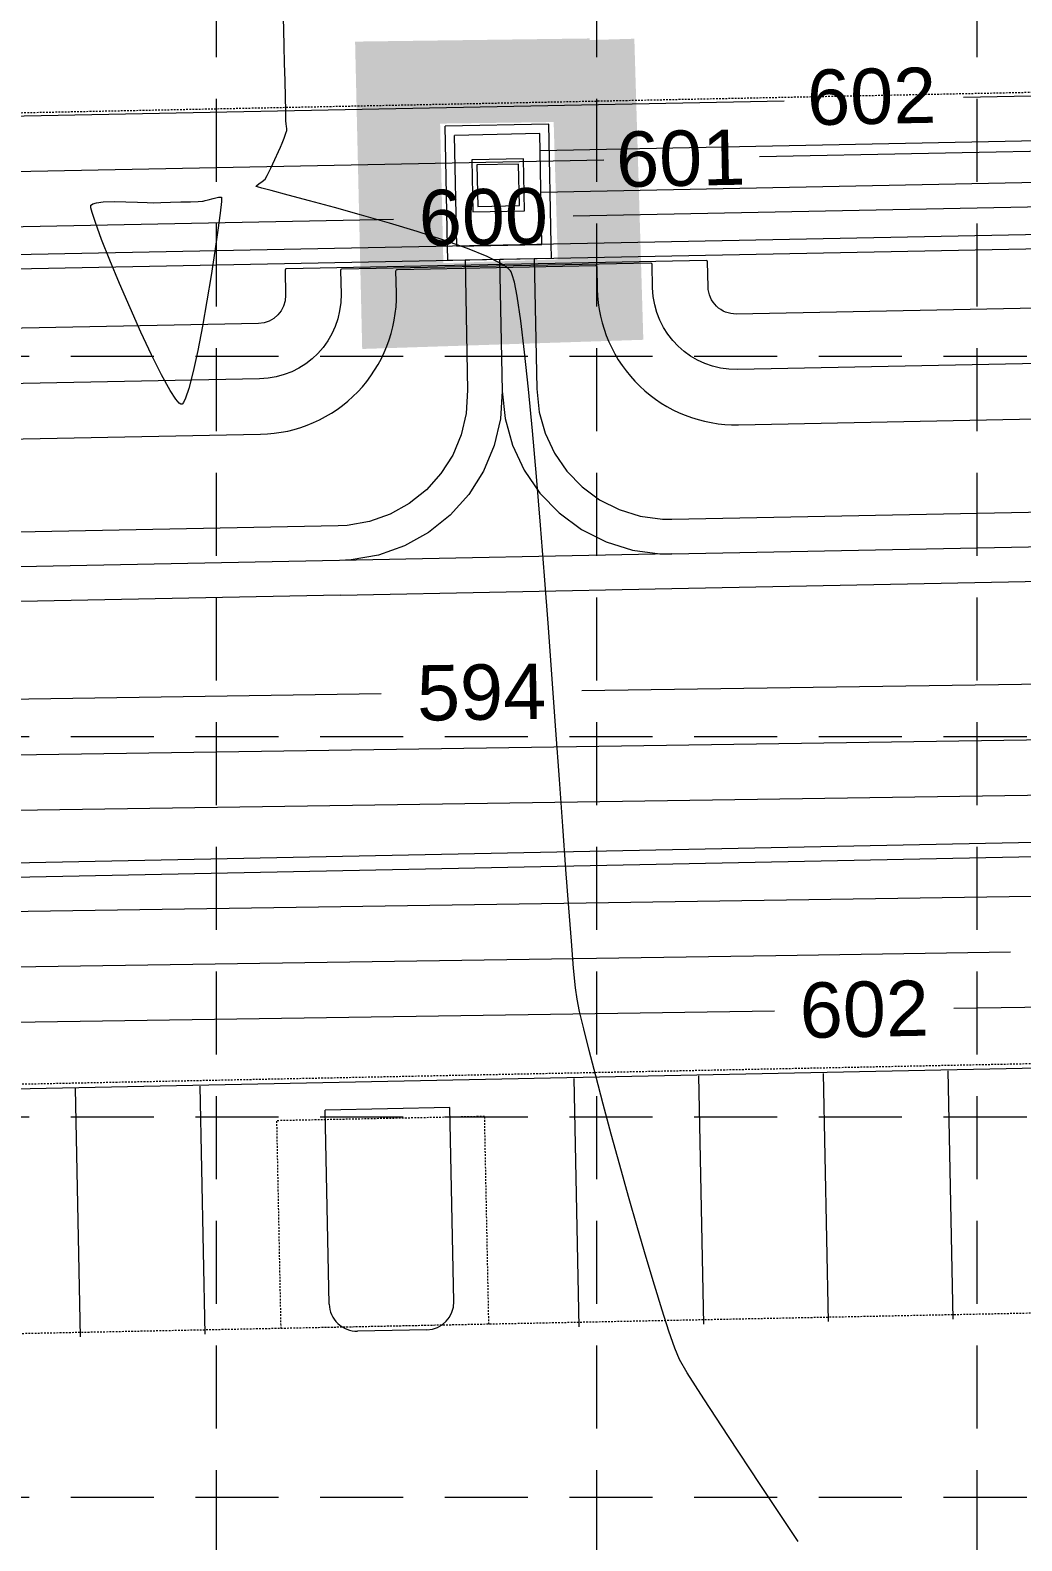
# Model space of a CAD drawing. Extents: x 2140663 to 2528301, y 336313 to 7007653.
# Drawn here: x 2527847 to 2527918.6, y 7007346.8 to 7007455.9 of the extents above; entities that cross this region are included whole.
import ezdxf

# ---------------------------------------------------------------- set-up
doc = ezdxf.new("R2010")
doc.units = 0
doc.header["$MEASUREMENT"] = 0
doc.linetypes.add('HIDDEN', pattern=[0.375, 0.25, -0.125])
doc.linetypes.add('xdrc002pt$0$HIDDEN2', pattern=[0.1875, 0.125, -0.0625])
for name, color, linetype in [('1 EXISTING CONTOURS', 43, 'Continuous'), ('1 SILT FENCE', 200, 'Continuous'), ('GRID', 254, 'HIDDEN'), ('xdrc002ar$0$xdrc002ar$0$C-PKNG-FACE-N', 1, 'Continuous'), ('xdrc002ar$0$xdrc002ar$0$C-PKNG-STRP-N', 6, 'Continuous'), ('xdrc002GR$0$C-DETN-PONDSRF-FLT', 7, 'Continuous'), ('xdrc002GR$0$c-pond-cont-n', 5, 'Continuous'), ('xdrc002pt$0$V-ESMT-ACCS-N', 2, 'xdrc002pt$0$HIDDEN2'), ('xdrc002pt$0$V-ESMT-STRM-N', 2, 'xdrc002pt$0$HIDDEN2'), ('xdrc002pt$0$V-ESMT-WATR-N', 2, 'xdrc002pt$0$HIDDEN2'), ('xdrc002STM$0$C-STRM-HDWL-N', 4, 'Continuous'), ('xdrc002STM$0$C-STRM-PIPE-N', 5, 'Continuous')]:
    doc.layers.add(name, color=color, linetype=linetype)
doc.styles.get("Standard").update_dxf_attribs({"font": 'ARIAL.TTF'})

msp = doc.modelspace()

# ---------------------------------------------------------------- linework, layer by layer
at = {"layer": '1 EXISTING CONTOURS', "color": 43, "lineweight": 0, "elevation": 602}
for points in [[(2527865.32315276, 7007455.885696929), (2527865.3023811, 7007456.781240658)], [(2527865.379689791, 7007453.501707495), (2527865.349778771, 7007454.756732554)], [(2527865.410316478, 7007452.227981712), (2527865.379689791, 7007453.501707495)], [(2527865.439089488, 7007451.042915163), (2527865.410316478, 7007452.227981712)], [(2527865.463439478, 7007450.053867812), (2527865.439089488, 7007451.042915163)], [(2527865.480797105, 7007449.368199619), (2527865.463439478, 7007450.053867812)], [(2527865.488593025, 7007449.093270543), (2527865.480797105, 7007449.368199619)], [(2527865.506602325, 7007448.951992004), (2527865.488593025, 7007449.093270543)], [(2527865.197002807, 7007447.728641859), (2527865.345279179, 7007448.103052487)], [(2527860.219096749, 7007443.747308452), (2527860.613543808, 7007443.84216602)], [(2527860.613543808, 7007443.84216602), (2527860.836788, 7007443.830244738)], [(2527860.836788, 7007443.830244738), (2527860.822519212, 7007443.512571016)], [(2527863.327193907, 7007444.609307216), (2527863.331190147, 7007444.629836163)], [(2527863.339759226, 7007444.602371072), (2527863.327193907, 7007444.609307216)], [(2527863.331190147, 7007444.629836163), (2527863.377484053, 7007444.684841014)], [(2527863.377484053, 7007444.684841014), (2527863.515784719, 7007444.792616867)], [(2527867.177614728, 7007443.573191416), (2527865.627306832, 7007443.985849305)], [(2527851.388784823, 7007443.208491749), (2527851.398416513, 7007443.243677701)], [(2527851.398416513, 7007443.243677701), (2527851.431391448, 7007443.282986978)], [(2527851.800899924, 7007443.426404147), (2527852.292795213, 7007443.487011821)], [(2527854.755184182, 7007443.46874356), (2527855.464265618, 7007443.440690603)], [(2527855.464265618, 7007443.440690603), (2527855.946406085, 7007443.435089898)], [(2527855.946406085, 7007443.435089898), (2527856.456408469, 7007443.450747384)], [(2527856.456408469, 7007443.450747384), (2527857.136285419, 7007443.468505858)], [(2527857.881428104, 7007443.487637143), (2527858.58722769, 7007443.507413049)], [(2527859.462362231, 7007443.545986007), (2527859.513183842, 7007443.553848062)], [(2527859.513183842, 7007443.553848062), (2527859.639035713, 7007443.582074507)], [(2527859.639035713, 7007443.582074507), (2527859.871962095, 7007443.646408137)], [(2527860.822519212, 7007443.512571016), (2527860.726373447, 7007442.687887911)], [(2527852.16989983, 7007440.781363147), (2527851.718172046, 7007442.00523096)], [(2527860.726373447, 7007442.687887911), (2527860.560503677, 7007441.45766436)], [(2527874.960695818, 7007441.345759067), (2527872.952860751, 7007441.955582864)], [(2527852.763930481, 7007439.282187841), (2527852.16989983, 7007440.781363147)], [(2527860.560503677, 7007441.45766436), (2527860.337062874, 7007439.923369308)], [(2527878.574857639, 7007440.120843281), (2527876.863896885, 7007440.728586803)], [(2527880.005971762, 7007439.539305706), (2527878.574857639, 7007440.120843281)], [(2527853.46106614, 7007437.603546641), (2527852.763930481, 7007439.282187841)], [(2527881.678234853, 7007438.521957207), (2527881.597124314, 7007438.612129886)], [(2527859.442843984, 7007434.510744539), (2527859.110648765, 7007432.77485288)], [(2527857.121394511, 7007429.872808258), (2527856.496701688, 7007431.011154916)], [(2527858.781647373, 7007431.242234424), (2527858.467992778, 7007430.01435811)], [(2527858.467992778, 7007430.01435811), (2527858.236285593, 7007429.319658528)], [(2527857.935335867, 7007428.87870767), (2527857.88665363, 7007428.885060775)], [(2527857.980880722, 7007428.896019801), (2527857.935335867, 7007428.87870767)], [(2527858.077798223, 7007429.000494931), (2527857.980880722, 7007428.896019801)], [(2527884.696811023, 7007409.037824173), (2527884.420334709, 7007412.777405086)], [(2527885.220201122, 7007401.793258351), (2527884.964222871, 7007405.354131182)], [(2527885.462376646, 7007398.422137923), (2527885.220201122, 7007401.793258351)], [(2527885.688380309, 7007395.307702135), (2527885.462376646, 7007398.422137923)], [(2527887.836558151, 7007380.391388166), (2527887.366372605, 7007382.218053724)], [(2527888.370862944, 7007378.366163366), (2527887.836558151, 7007380.391388166)], [(2527890.84453515, 7007369.43621923), (2527890.206123085, 7007371.677407254)], [(2527893.125157597, 7007361.9555172), (2527892.626429799, 7007363.487430449)], [(2527894.441520827, 7007358.96774343), (2527893.888335737, 7007359.915179473)], [(2527897.424284814, 7007354.353195968), (2527895.643205897, 7007357.08011037)], [(2527899.715651448, 7007350.8879159), (2527897.424284814, 7007354.353195968)]]:
    msp.add_lwpolyline(points, dxfattribs=at)
at = {"layer": '1 EXISTING CONTOURS', "color": 43, "lineweight": 0, "extrusion": (0.9997220026690098, 0.02357790023442207, 0), "elevation": 2692383.679109897}
msp.add_lwpolyline([(6945904.945990012, 602), (6945906.075268322, 602)], dxfattribs=at)
at = {"layer": '1 EXISTING CONTOURS', "color": 43, "lineweight": 0, "extrusion": (0.9356692544423064, -0.3528782315351551, 0), "elevation": -107530.0112316264}
msp.add_lwpolyline([(7448682.394727398, 602), (7448682.762423462, 602)], dxfattribs=at)
at = {"layer": '1 EXISTING CONTOURS', "color": 43, "lineweight": 0, "extrusion": (0.9527447683077991, -0.3037719645755981, 0), "elevation": 279744.224885718}
msp.add_lwpolyline([(7444204.508688821, 602.0000000000007), (7444204.709105643, 602.0000000000007)], dxfattribs=at)
at = {"layer": '1 EXISTING CONTOURS', "color": 43, "lineweight": 0, "extrusion": (0.9905566515726609, 0.1371040481720285, 0), "elevation": 3464743.61052297}
msp.add_lwpolyline([(6594694.399199548, 602.0000000000003), (6594694.575761939, 602.0000000000003)], dxfattribs=at)
at = {"layer": '1 EXISTING CONTOURS', "color": 43, "lineweight": 0, "extrusion": (0.9993274950318988, 0.03666821066360518, 0), "elevation": 2783116.136654597}
msp.add_lwpolyline([(6910043.788017579, 602.0000000000007), (6910043.927167646, 602.0000000000007)], dxfattribs=at)
at = {"layer": '1 EXISTING CONTOURS', "color": 43, "lineweight": 0, "extrusion": (0.9076060923209732, -0.4198227973584249, 0), "elevation": -647580.4382219925}
msp.add_lwpolyline([(7421256.410698093, 602), (7421257.025569597, 602)], dxfattribs=at)
at = {"layer": '1 EXISTING CONTOURS', "color": 43, "lineweight": 0, "extrusion": (0.9116391811131748, -0.410991488305172, 0), "elevation": -575500.40329833}
msp.add_lwpolyline([(7427194.325540256, 602.0000000000007), (7427194.683591853, 602.0000000000007)], dxfattribs=at)
at = {"layer": '1 EXISTING CONTOURS', "color": 43, "lineweight": 0, "extrusion": (0.9243140542788111, -0.3816327148747435, 0), "elevation": -337729.9721124773}
msp.add_lwpolyline([(7441798.173029724, 602.0000000000007), (7441798.478177364, 602.0000000000007)], dxfattribs=at)
at = {"layer": '1 EXISTING CONTOURS', "color": 43, "lineweight": 0, "extrusion": (0.9044679957741301, -0.4265414922611029, 0), "elevation": -702594.017127966}
msp.add_lwpolyline([(7416249.626392419, 602.0000000000007), (7416250.318347631, 602.0000000000007)], dxfattribs=at)
at = {"layer": '1 EXISTING CONTOURS', "color": 43, "lineweight": 0, "extrusion": (-0.5679795741422344, 0.8230426497801958, 0), "elevation": 4331651.087118724}
msp.add_lwpolyline([(-6060624.995449884, 602), (-6060625.284179389, 602)], dxfattribs=at)
at = {"layer": '1 EXISTING CONTOURS', "color": 43, "lineweight": 0, "extrusion": (0.6311214657506092, -0.7756840177990023, 0), "elevation": -3840173.981170921}
msp.add_lwpolyline([(6383372.444884388, 602.0000000000003), (6383372.730104821, 602.0000000000003)], dxfattribs=at)
at = {"layer": '1 EXISTING CONTOURS', "color": 43, "lineweight": 0, "extrusion": (0.8778124211410752, -0.4790045441229594, 0), "elevation": -1137607.667218729}
msp.add_lwpolyline([(7362080.71217595, 602.0000000000003), (7362081.019600031, 602.0000000000003)], dxfattribs=at)
at = {"layer": '1 EXISTING CONTOURS', "color": 43, "lineweight": 0, "extrusion": (0.898931333872634, -0.4380895536097237, 0), "elevation": -797512.3631025692}
msp.add_lwpolyline([(7406643.111043517, 602), (7406643.70039279, 602)], dxfattribs=at)
at = {"layer": '1 EXISTING CONTOURS', "color": 43, "lineweight": 0, "extrusion": (-0.3073853031226595, -0.9515851382951453, 0), "elevation": -7445208.179987396}
msp.add_lwpolyline([(251491.8011902487, 602.0000000000007), (251491.702540935, 602.0000000000007)], dxfattribs=at)
at = {"layer": '1 EXISTING CONTOURS', "color": 43, "lineweight": 0, "extrusion": (-0.2696193612611206, -0.9629669776441689, 0), "elevation": -7429498.644885155}
msp.add_lwpolyline([(544906.5947675433, 602), (544906.2809940334, 602)], dxfattribs=at)
at = {"layer": '1 EXISTING CONTOURS', "color": 43, "lineweight": 0, "extrusion": (-0.2580362861744162, -0.9661352260513612, 0), "elevation": -7422419.534260435}
msp.add_lwpolyline([(634083.9489429288, 602), (634083.2506860725, 602)], dxfattribs=at)
at = {"layer": '1 EXISTING CONTOURS', "color": 43, "lineweight": 0, "extrusion": (0.2553728468691011, 0.9668426495981499, 0), "elevation": 7420643.951937058}
msp.add_lwpolyline([(-654537.3809913299, 602.0000000000007), (-654536.1223477302, 602.0000000000007)], dxfattribs=at)
at = {"layer": '1 EXISTING CONTOURS', "color": 43, "lineweight": 0, "extrusion": (0.9968840857434632, 0.07888041323053295, 0), "elevation": 3072724.836579424}
msp.add_lwpolyline([(6786210.518897487, 602.0000000000007), (6786210.654163815, 602.0000000000007)], dxfattribs=at)
at = {"layer": '1 EXISTING CONTOURS', "color": 43, "lineweight": 0, "extrusion": (0.9713338676551883, 0.2377194092749124, 0), "elevation": 4121192.90468482}
msp.add_lwpolyline([(6205647.079350479, 602), (6205647.441685878, 602)], dxfattribs=at)
at = {"layer": '1 EXISTING CONTOURS', "color": 43, "lineweight": 0, "extrusion": (-0.5253666296742089, 0.8508759630079833, 0), "elevation": 4634416.264808122}
msp.add_lwpolyline([(-5832364.881242352, 602.0000000000007), (-5832365.009745492, 602.0000000000007)], dxfattribs=at)
at = {"layer": '1 EXISTING CONTOURS', "color": 43, "lineweight": 0, "extrusion": (0.951138857660237, 0.3087634587330236, 0), "elevation": 4567980.025962815}
msp.add_lwpolyline([(5884542.144308721, 602), (5884542.897581802, 602)], dxfattribs=at)
at = {"layer": '1 EXISTING CONTOURS', "color": 43, "lineweight": 0, "extrusion": (0.2800799242526355, -0.9599766851495082, 0), "elevation": -6018981.770934226}
msp.add_lwpolyline([(4389322.745433858, 602), (4389323.016449025, 602)], dxfattribs=at)
at = {"layer": '1 EXISTING CONTOURS', "color": 43, "lineweight": 0, "extrusion": (0.03222181582214192, -0.9994807424783753, 0), "elevation": -6922352.828269807}
msp.add_lwpolyline([(2752332.239901187, 602.0000000000007), (2752333.014306954, 602.0000000000007)], dxfattribs=at)
at = {"layer": '1 EXISTING CONTOURS', "color": 43, "lineweight": 0, "extrusion": (-0.01494105632275863, -0.9998883761880424, 0), "elevation": -7044430.109454397}
msp.add_lwpolyline([(2422872.290012667, 602), (2422873.145121144, 602)], dxfattribs=at)
at = {"layer": '1 EXISTING CONTOURS', "color": 43, "lineweight": 0, "extrusion": (-0.03650769547287833, -0.9993333718891106, 0), "elevation": -7095058.261543754}
msp.add_lwpolyline([(2270343.170015621, 602), (2270344.003943831, 602)], dxfattribs=at)
at = {"layer": '1 EXISTING CONTOURS', "color": 43, "lineweight": 0, "extrusion": (0.02566620079059964, -0.9996705688060327, 0), "elevation": -6940254.509207523}
msp.add_lwpolyline([(2706878.832382282, 602.0000000000007), (2706879.577770521, 602.0000000000007)], dxfattribs=at)
at = {"layer": '1 EXISTING CONTOURS', "color": 43, "lineweight": 0, "extrusion": (0.03502776179842558, -0.9993863396621914, 0), "elevation": -6914598.088809602}
msp.add_lwpolyline([(2771762.402666707, 602.0000000000007), (2771762.964859355, 602.0000000000007)], dxfattribs=at)
at = {"layer": '1 EXISTING CONTOURS', "color": 43, "lineweight": 0, "extrusion": (0.06015704483222135, -0.9981889249821669, 0), "elevation": -6842683.985034118}
msp.add_lwpolyline([(2944828.10094119, 602), (2944828.414796495, 602)], dxfattribs=at)
at = {"layer": '1 EXISTING CONTOURS', "color": 43, "lineweight": 0, "extrusion": (0.2791145045108154, -0.9602578265089444, 0), "elevation": -6023390.249648318}
msp.add_lwpolyline([(4383276.387624169, 602), (4383276.749125678, 602)], dxfattribs=at)
at = {"layer": '1 EXISTING CONTOURS', "color": 43, "lineweight": 0, "extrusion": (0.2617517072289845, 0.9651352463581009, 0), "elevation": 7424804.32874136}
msp.add_lwpolyline([(-605525.2536159556, 602), (-605523.3926341194, 602)], dxfattribs=at)
at = {"layer": '1 EXISTING CONTOURS', "color": 43, "lineweight": 0, "extrusion": (-0.2685308213780006, -0.9632710926681317, 0), "elevation": -7428878.090181763}
msp.add_lwpolyline([(553310.689567314, 602), (553308.6607676034, 602)], dxfattribs=at)
at = {"layer": '1 EXISTING CONTOURS', "color": 43, "lineweight": 0, "extrusion": (-0.2778626879391384, -0.9606208027370827, 0), "elevation": -7433896.089956062}
msp.add_lwpolyline([(481220.6878387071, 602.0000000000007), (481218.5799697733, 602.0000000000007)], dxfattribs=at)
at = {"layer": '1 EXISTING CONTOURS', "color": 43, "lineweight": 0, "extrusion": (0.3084675524356552, 0.9512348653694083, 0), "elevation": 7445489.927106369}
msp.add_lwpolyline([(-243036.5179143003, 602.0000000000003), (-243034.5171454716, 602.0000000000003)], dxfattribs=at)
at = {"layer": '1 EXISTING CONTOURS', "color": 43, "lineweight": 0, "extrusion": (0.9882307118552803, -0.1529707820010286, 0), "elevation": 1426175.655463342}
msp.add_lwpolyline([(7311656.116304258, 602.0000000000007), (7311654.358721139, 602.0000000000007)], dxfattribs=at)
at = {"layer": '1 EXISTING CONTOURS', "color": 43, "lineweight": 0, "extrusion": (0.4413789667659988, 0.897320794196022, 0), "elevation": 7403674.277834649}
msp.add_lwpolyline([(824616.1431972482, 602.0000000000007), (824617.1289431332, 602.0000000000007)], dxfattribs=at)
at = {"layer": '1 EXISTING CONTOURS', "color": 43, "lineweight": 0, "extrusion": (-0.5322604556515951, -0.8465806561394823, 0), "elevation": -7277853.429318091}
msp.add_lwpolyline([(-1589727.09818905, 602), (-1589727.667638309, 602)], dxfattribs=at)
at = {"layer": '1 EXISTING CONTOURS', "color": 43, "lineweight": 0, "extrusion": (-0.6439538138934294, -0.7650643669470605, 0), "elevation": -6988980.581248754}
msp.add_lwpolyline([(-2578474.686084081, 602), (-2578474.979572518, 602)], dxfattribs=at)
at = {"layer": '1 EXISTING CONTOURS', "color": 43, "lineweight": 0, "extrusion": (0.8393455966036498, 0.543598169112133, 0), "elevation": 5930997.106063237}
msp.add_lwpolyline([(4507510.730086714, 602), (4507510.814854998, 602)], dxfattribs=at)
at = {"layer": '1 EXISTING CONTOURS', "color": 43, "lineweight": 0, "extrusion": (0.9205434615443676, 0.390640161027913, 0), "elevation": 5064411.877691997}
msp.add_lwpolyline([(5463159.283272707, 602.0000000000003), (5463159.524219443, 602.0000000000003)], dxfattribs=at)
at = {"layer": '1 EXISTING CONTOURS', "color": 43, "lineweight": 0, "extrusion": (0.9180501185383765, 0.3964643487776337, 0), "elevation": 5098895.355669441}
msp.add_lwpolyline([(5430973.226765011, 602.0000000000007), (5430975.146339398, 602.0000000000007)], dxfattribs=at)
at = {"layer": '1 EXISTING CONTOURS', "color": 43, "lineweight": 0, "extrusion": (0.9867583794518737, -0.1621971041095135, 0), "elevation": 1357800.923309962}
msp.add_lwpolyline([(7324659.931648754, 602.0000000000003), (7324658.068952397, 602.0000000000003)], dxfattribs=at)
at = {"layer": '1 EXISTING CONTOURS', "color": 43, "lineweight": 0, "extrusion": (0.9633211961483509, 0.2683510258063318, 0), "elevation": 4315615.374087662}
msp.add_lwpolyline([(6072053.554249937, 602), (6072054.097606072, 602)], dxfattribs=at)
at = {"layer": '1 EXISTING CONTOURS', "color": 43, "lineweight": 0, "extrusion": (0.9813120209946828, 0.1924232767918981, 0), "elevation": 3829035.084395186}
msp.add_lwpolyline([(6390058.474879665, 602.0000000000007), (6390059.525952157, 602.0000000000007)], dxfattribs=at)
at = {"layer": '1 EXISTING CONTOURS', "color": 43, "lineweight": 0, "extrusion": (0.9848809211990872, -0.1732327078182332, 0), "elevation": 1275723.681574782}
msp.add_lwpolyline([(7339398.358358816, 602), (7339396.492452108, 602)], dxfattribs=at)
at = {"layer": '1 EXISTING CONTOURS', "color": 43, "lineweight": 0, "extrusion": (0.989169082824967, 0.1467805354371402, 0), "elevation": 3529058.19119902}
msp.add_lwpolyline([(6560494.013418783, 602), (6560495.810001079, 602)], dxfattribs=at)
at = {"layer": '1 EXISTING CONTOURS', "color": 43, "lineweight": 0, "extrusion": (0.9122663820485648, 0.4095974220915242, 0), "elevation": 5176304.081610031}
msp.add_lwpolyline([(5357243.651211835, 602.0000000000007), (5357245.569563995, 602.0000000000007)], dxfattribs=at)
at = {"layer": '1 EXISTING CONTOURS', "color": 43, "lineweight": 0, "extrusion": (0.9051237159906517, 0.425148278546761, 0), "elevation": 5267220.059118354}
msp.add_lwpolyline([(5267879.765103623, 602), (5267881.579208422, 602)], dxfattribs=at)
at = {"layer": '1 EXISTING CONTOURS', "color": 43, "lineweight": 0, "extrusion": (0.9927309823622207, 0.1203544625601412, 0), "elevation": 3352883.269187778}
msp.add_lwpolyline([(6652253.524643133, 602.0000000000007), (6652255.79786085, 602.0000000000007)], dxfattribs=at)
at = {"layer": '1 EXISTING CONTOURS', "color": 43, "lineweight": 0, "extrusion": (0.8947920742970508, 0.4464830834143452, 0), "elevation": 5390605.36288273}
msp.add_lwpolyline([(5141548.56688843, 602), (5141550.174064904, 602)], dxfattribs=at)
at = {"layer": '1 EXISTING CONTOURS', "color": 43, "lineweight": 0, "extrusion": (0.9777261308871563, -0.2098847611915439, 0), "elevation": 1000800.55316667}
msp.add_lwpolyline([(7381909.240173141, 602.0000000000007), (7381907.672639648, 602.0000000000007)], dxfattribs=at)
at = {"layer": '1 EXISTING CONTOURS', "color": 43, "lineweight": 0, "extrusion": (0.9945004444622749, 0.1047323539520508, 0), "elevation": 3247885.388054388}
msp.add_lwpolyline([(6704141.085173341, 602), (6704143.769266072, 602)], dxfattribs=at)
at = {"layer": '1 EXISTING CONTOURS', "color": 43, "lineweight": 0, "extrusion": (0.8404242304507411, 0.5419290662727734, 0), "elevation": 5922002.303880328}
msp.add_lwpolyline([(4519293.858658381, 602.0000000000003), (4519294.608824108, 602.0000000000003)], dxfattribs=at)
at = {"layer": '1 EXISTING CONTOURS', "color": 43, "lineweight": 0, "extrusion": (0.9955230010500958, 0.09451959786314794, 0), "elevation": 3178905.118349954}
msp.add_lwpolyline([(6737120.202604067, 602.0000000000007), (6737123.231200015, 602.0000000000007)], dxfattribs=at)
at = {"layer": '1 EXISTING CONTOURS', "color": 43, "lineweight": 0, "extrusion": (0.7595635345455999, 0.6504331149231221, 0), "elevation": 6477932.428448673}
msp.add_lwpolyline([(3678385.112505659, 602), (3678385.477424069, 602)], dxfattribs=at)
at = {"layer": '1 EXISTING CONTOURS', "color": 43, "lineweight": 0, "extrusion": (0.5508842124554586, 0.8345816823219459, 0), "elevation": 7240828.788733927}
msp.add_lwpolyline([(1750578.054970153, 602), (1750578.200393293, 602)], dxfattribs=at)
at = {"layer": '1 EXISTING CONTOURS', "color": 43, "lineweight": 0, "extrusion": (0.8956523114183905, -0.4447549179614483, 0), "elevation": -852506.5799181699}
msp.add_lwpolyline([(7400497.649750533, 602.0000000000007), (7400497.29340288, 602.0000000000007)], dxfattribs=at)
at = {"layer": '1 EXISTING CONTOURS', "color": 43, "lineweight": 0, "extrusion": (0.9961717709914174, 0.08741740490213101, 0), "elevation": 3130777.034629973}
msp.add_lwpolyline([(6759616.618885736, 602), (6759619.925353857, 602)], dxfattribs=at)
at = {"layer": '1 EXISTING CONTOURS', "color": 43, "lineweight": 0, "extrusion": (0.9966085862631076, 0.0822880658823031, 0), "elevation": 3095937.801155381}
msp.add_lwpolyline([(6775640.422758723, 602.0000000000007), (6775643.940339533, 602.0000000000007)], dxfattribs=at)
at = {"layer": '1 EXISTING CONTOURS', "color": 43, "lineweight": 0, "extrusion": (0.9969132196269096, 0.07851135289312842, 0), "elevation": 3070242.864190143}
msp.add_lwpolyline([(6787318.546639322, 602.0000000000007), (6787322.208502728, 602.0000000000007)], dxfattribs=at)
at = {"layer": '1 EXISTING CONTOURS', "color": 43, "lineweight": 0, "extrusion": (0.9971284332129345, 0.07572904118182427, 0), "elevation": 3051290.082189888}
msp.add_lwpolyline([(6795856.260239813, 602.0000000000007), (6795859.999513982, 602.0000000000007)], dxfattribs=at)
at = {"layer": '1 EXISTING CONTOURS', "color": 43, "lineweight": 0, "extrusion": (0.9973754667058933, 0.0724028895362732, 0), "elevation": 3028606.841761646}
msp.add_lwpolyline([(6805988.009648928, 602.0000000000007), (6805991.703035336, 602.0000000000007)], dxfattribs=at)
at = {"layer": '1 EXISTING CONTOURS', "color": 43, "lineweight": 0, "extrusion": (0.9972483624802112, 0.07413301242049515, 0), "elevation": 3040409.186655627}
msp.add_lwpolyline([(6800710.916203761, 602), (6800713.71472318, 602)], dxfattribs=at)
at = {"layer": '1 EXISTING CONTOURS', "color": 43, "lineweight": 0, "extrusion": (0.9969932996559657, 0.07748780833853827, 0), "elevation": 3063272.78875143}
msp.add_lwpolyline([(6790440.642084711, 602.0000000000007), (6790443.049593158, 602.0000000000007)], dxfattribs=at)
at = {"layer": '1 EXISTING CONTOURS', "color": 43, "lineweight": 0, "extrusion": (0.9964871773143772, 0.0837454801647542, 0), "elevation": 3105843.316836174}
msp.add_lwpolyline([(6771073.414235617, 602.0000000000007), (6771075.363872777, 602.0000000000007)], dxfattribs=at)
at = {"layer": '1 EXISTING CONTOURS', "color": 43, "lineweight": 0, "extrusion": (0.9953255700306678, 0.09657644455625004, 0), "elevation": 3192818.453896556}
msp.add_lwpolyline([(6730496.937653132, 602.0000000000007), (6730498.362689194, 602.0000000000007)], dxfattribs=at)
at = {"layer": '1 EXISTING CONTOURS', "color": 43, "lineweight": 0, "extrusion": (0.9913317248906921, 0.131382689975679, 0), "elevation": 3426623.290309282}
msp.add_lwpolyline([(6614523.452006001, 602.0000000000007), (6614524.286266593, 602.0000000000007)], dxfattribs=at)
at = {"layer": '1 EXISTING CONTOURS', "color": 43, "lineweight": 0, "extrusion": (0.9784837425688535, 0.2063239334843385, 0), "elevation": 3919287.264557838}
msp.add_lwpolyline([(6335048.820785872, 602.0000000000007), (6335049.724248585, 602.0000000000007)], dxfattribs=at)
at = {"layer": '1 EXISTING CONTOURS', "color": 43, "lineweight": 0, "extrusion": (0.9732975816290838, 0.2295469834151107, 0), "elevation": 4068910.090171643}
msp.add_lwpolyline([(6240000.86508072, 602), (6240002.155605808, 602)], dxfattribs=at)
at = {"layer": '1 EXISTING CONTOURS', "color": 43, "lineweight": 0, "extrusion": (0.970395037677583, 0.241523230457698, 0), "elevation": 4145494.946491995}
msp.add_lwpolyline([(6189385.408549957, 602.0000000000003), (6189387.026735206, 602.0000000000003)], dxfattribs=at)
at = {"layer": '1 EXISTING CONTOURS', "color": 43, "lineweight": 0, "extrusion": (0.9656107347667764, 0.2599921323870524, 0), "elevation": 4262819.391059072}
msp.add_lwpolyline([(6109166.441867674, 602.0000000000003), (6109168.684962731, 602.0000000000003)], dxfattribs=at)
at = {"layer": '1 EXISTING CONTOURS', "color": 43, "lineweight": 0, "extrusion": (0.9643810878494187, 0.264516762036685, 0), "elevation": 4291416.762320887}
msp.add_lwpolyline([(6089109.750090176, 602.0000000000003), (6089112.082011851, 602.0000000000003)], dxfattribs=at)
at = {"layer": '1 EXISTING CONTOURS', "color": 43, "lineweight": 0, "extrusion": (0.9631246292169643, 0.2690556607761398, 0), "elevation": 4320046.334442311}
msp.add_lwpolyline([(6068829.078810344, 602.0000000000007), (6068831.439811414, 602.0000000000007)], dxfattribs=at)
at = {"layer": '1 EXISTING CONTOURS', "color": 43, "lineweight": 0, "extrusion": (0.9601097172185816, 0.2796235521240213, 0), "elevation": 4386478.096707007}
msp.add_lwpolyline([(6020983.430560709, 602), (6020985.670523867, 602)], dxfattribs=at)
at = {"layer": '1 EXISTING CONTOURS', "color": 43, "lineweight": 0, "extrusion": (0.9580390705369217, 0.2866376446399729, 0), "elevation": 4430394.049055744}
msp.add_lwpolyline([(5988740.694197034, 602.0000000000007), (5988742.784096546, 602.0000000000007)], dxfattribs=at)
at = {"layer": '1 EXISTING CONTOURS', "color": 43, "lineweight": 0, "extrusion": (0.955194518773415, 0.2959787683352044, 0), "elevation": 4488659.995100226}
msp.add_lwpolyline([(5945192.648192191, 602.0000000000003), (5945194.528409222, 602.0000000000003)], dxfattribs=at)
at = {"layer": '1 EXISTING CONTOURS', "color": 43, "lineweight": 0, "extrusion": (0.9433210863263812, 0.3318814970618522, 0), "elevation": 4710228.665191974}
msp.add_lwpolyline([(5771230.054641123, 602.0000000000007), (5771231.337370973, 602.0000000000007)], dxfattribs=at)
at = {"layer": '1 EXISTING CONTOURS', "color": 43, "lineweight": 0, "extrusion": (0.9264083065398934, 0.3765204504059335, 0), "elevation": 4980276.207625518}
msp.add_lwpolyline([(5539872.686922368, 602), (5539873.583191978, 602)], dxfattribs=at)
at = {"layer": '1 EXISTING CONTOURS', "color": 43, "lineweight": 0, "extrusion": (0.8435675475187999, 0.5370230840225746, 0), "elevation": 5895563.238130951}
msp.add_lwpolyline([(4553640.712255544, 602), (4553642.949934157, 602)], dxfattribs=at)
at = {"layer": '1 EXISTING CONTOURS', "color": 43, "lineweight": 0, "extrusion": (0.8322941324010366, 0.5543342648355829, 0), "elevation": 5988370.803532782}
msp.add_lwpolyline([(4430870.667810613, 602.0000000000003), (4430875.597233873, 602.0000000000003)], dxfattribs=at)
at = {"layer": '1 SILT FENCE', "linetype": 'Continuous', "const_width": 6}
msp.add_lwpolyline([(2527887.441044295, 7007452.290320983), (2527873.537685802, 7007452.103818431), (2527873.910930166, 7007435.971150065), (2527888.187533023, 7007436.437411041), (2527887.627670423, 7007455.181147304)], dxfattribs=at)
at = {"layer": 'GRID', "color": 253, "linetype": 'HIDDEN', "lineweight": 0, "ltscale": 24}
for p, q in [((2527860.46923486, 7006031.938541753), (2527860.46923486, 7007624.562990395)), ((2527887.926706931, 7006031.934224866), (2527887.926706931, 7007624.562990395)), ((2527915.384178999, 7006031.929907975), (2527915.384178999, 7007624.562990395)), ((2527228.947377252, 7007432.360685904), (2528272.331315909, 7007432.360685904)), ((2527228.947377252, 7007404.903213835), (2528272.331315909, 7007404.903213835)), ((2527228.947377252, 7007377.445741766), (2528272.331315909, 7007377.445741766)), ((2527228.947377252, 7007349.988269694), (2528272.331315909, 7007349.988269694))]:
    msp.add_line(p, q, dxfattribs=at)
at = {"layer": 'xdrc002ar$0$xdrc002ar$0$C-PKNG-FACE-N', "color": 7, "lineweight": 0}
for p, q in [((2527840.327192078, 7007379.354809315), (2528080.23580251, 7007384.225641433)), ((2527877.31830705, 7007378.105423561), (2527868.320165004, 7007377.922735498)), ((2527868.604346436, 7007363.925625646), (2527868.320165004, 7007377.922735498)), ((2527877.602488481, 7007364.108313709), (2527877.31830705, 7007378.105423561)), ((2527875.643498708, 7007362.068129241), (2527870.644530904, 7007361.966635874))]:
    msp.add_line(p, q, dxfattribs=at)
for centre, start, end in [((2527870.603902503, 7007363.966205765), 181.1631084898884, 271.1631088099875), ((2527875.602870304, 7007364.067699134), 271.1631088099875, 1.163108489888423)]:
    msp.add_arc(centre, 1.9999992, start, end, dxfattribs=at)
at = {"layer": 'xdrc002ar$0$xdrc002ar$0$C-PKNG-STRP-N', "color": 7, "lineweight": 0}
for p, q in [((2527904.637511965, 7007362.656790777), (2527904.273771913, 7007380.572491509)), ((2527913.635654012, 7007362.839478841), (2527913.271913958, 7007380.75517957)), ((2527850.648659692, 7007361.5606624), (2527850.28491964, 7007379.476363131)), ((2527859.646801737, 7007361.743350463), (2527859.283061684, 7007379.659051193)), ((2527886.641227874, 7007362.291414651), (2527886.277487821, 7007380.207115382)), ((2527895.63936992, 7007362.474102715), (2527895.275629867, 7007380.389803445))]:
    msp.add_line(p, q, dxfattribs=at)
at = {"layer": 'xdrc002GR$0$C-DETN-PONDSRF-FLT', "lineweight": 0}
for points in [[(2528069.719467446, 7007444.094669045, 599.5), (2527431.032377092, 7007431.464485042, 599.5)], [(2527431.052148456, 7007430.464680514, 599.5), (2528069.73923881, 7007443.094864517, 599.5)], [(2527878.404955037, 7007439.311185082, 593.5), (2527878.591249084, 7007429.890609457, 593.5476332221929), (2527878.484244171, 7007428.209369188, 593.5576332221929), (2527878.123678047, 7007426.671007462, 593.5676332221929), (2527877.512899943, 7007425.213778982, 593.5776332221928), (2527876.668836682, 7007423.878068708, 593.5876332221928), (2527875.614880238, 7007422.700893888, 593.5976332221928), (2527874.380239477, 7007421.714878209, 593.6076332221928), (2527872.999130661, 7007420.947347648, 593.6176332221928), (2527871.509829195, 7007420.41957319, 593.6276332221928), (2527869.894289348, 7007420.135760265, 593.6376332221929), (2527869.238751064, 7007420.099556943, 593.6418810018062), (2527472.917048349, 7007412.262204312, 595.6235770678022), (2527470.618590069, 7007412.024376136, 595.6335770678022), (2527468.290628687, 7007411.380663644, 595.6435770678022), (2527466.101714739, 7007410.359671135, 595.6535770678022), (2527464.112510775, 7007408.989693924, 595.6635770678022), (2527462.37814467, 7007407.308698925, 595.6735770678023), (2527460.946681844, 7007405.363272456, 595.6835770678023), (2527459.857793196, 7007403.207329165, 595.6935770678023), (2527459.141655678, 7007400.900617861, 595.7035770678023), (2527458.826183722, 7007398.56675085, 595.7135770678022), (2527458.809899167, 7007397.52465827, 595.7178248474175), (2527458.990332815, 7007388.400433063, 595.7632336312455)], [(2527880.904466356, 7007439.360613493, 593), (2527881.092821113, 7007429.835831252, 593.0476332221929), (2527880.965932309, 7007427.84217919, 593.0576332221929), (2527880.510062607, 7007425.897203066, 593.0676332221929), (2527879.737845768, 7007424.054805046, 593.0776332221928), (2527878.670682653, 7007422.366044496, 593.0876332221928), (2527877.338148126, 7007420.877722943, 593.0976332221928), (2527875.777171432, 7007419.631087042, 593.1076332221928), (2527874.031012755, 7007418.660685483, 593.1176332221928), (2527872.148064329, 7007417.993411525, 593.1276332221928), (2527870.180509315, 7007417.64775769, 593.1376332221929), (2527869.33242315, 7007417.600920553, 593.1418810018062), (2527473.070683376, 7007409.764753703, 595.1235770678022), (2527471.083606528, 7007409.559145072, 595.1335770678022), (2527469.15817382, 7007409.026737147, 595.1435770678022), (2527467.347745804, 7007408.182284836, 595.1535770678022), (2527465.702495842, 7007407.049190897, 595.1635770678022), (2527464.26801963, 7007405.658857374, 595.1735770678023), (2527463.084071577, 7007404.049815324, 595.1835770678023), (2527462.183463072, 7007402.266656994, 595.1935770678023), (2527461.591153162, 7007400.358800007, 595.2035770678023), (2527461.323556848, 7007398.37911783, 595.2135770678022), (2527461.310285414, 7007397.529843004, 595.2178248474175), (2527461.489844134, 7007388.449861472, 595.2632336312455)], [(2527880.904466356, 7007439.360613493, 593), (2527881.092821113, 7007429.835831252, 593.0476332221929), (2527881.298429745, 7007427.848754404, 593.0576332221929), (2527881.830837671, 7007425.923321697, 593.0676332221929), (2527882.675289983, 7007424.11289368, 593.0776332221928), (2527883.808383922, 7007422.467643718, 593.0876332221928), (2527885.198717446, 7007421.033167507, 593.0976332221928), (2527886.807759496, 7007419.849219455, 593.1076332221928), (2527888.590917827, 7007418.94861095, 593.1176332221928), (2527890.498774813, 7007418.35630104, 593.1276332221928), (2527892.47845699, 7007418.088704728, 593.1376332221928), (2527893.327731817, 7007418.075433294, 593.1418810018148), (2528036.736912579, 7007420.911382833, 593.8590670958032), (2528038.73056464, 7007420.784494029, 593.8690670958032), (2528040.675540765, 7007420.328624329, 593.8790670958032), (2528042.517938785, 7007419.556407491, 593.8890670958032), (2528044.206699336, 7007418.489244376, 593.8990670958032), (2528045.695020889, 7007417.156709851, 593.9090670958032), (2528046.941656791, 7007415.595733156, 593.9190670958033), (2528047.912058351, 7007413.84957448, 593.9290670958032), (2528048.57933231, 7007411.966626055, 593.9390670958032), (2528048.924986146, 7007409.99907104, 593.9490670958032), (2528048.971823283, 7007409.150984877, 593.9533148754119), (2528049.155494827, 7007399.863024976, 593.9997637543953)], [(2527883.403977675, 7007439.410041904, 593.5), (2527883.590271722, 7007429.989466281, 593.5476332221929), (2527883.76366081, 7007428.313770864, 593.5576332221929), (2527884.184764167, 7007426.790866831, 593.5676332221929), (2527884.852676282, 7007425.358924746, 593.5776332221928), (2527885.748886948, 7007424.057628786, 593.5876332221928), (2527886.848558997, 7007422.923042468, 593.5976332221928), (2527888.121216629, 7007421.986609189, 593.6076332221928), (2527889.531589997, 7007421.274280827, 593.6176332221928), (2527891.040592668, 7007420.805798524, 593.6276332221928), (2527892.666090008, 7007420.586077854, 593.6376332221928), (2527893.322547082, 7007420.575819542, 593.6418810018148), (2528036.791690785, 7007423.412954861, 594.3590670958032), (2528039.097754635, 7007423.266182168, 594.3690670958032), (2528041.449345158, 7007422.715008889, 594.3790670958032), (2528043.676912721, 7007421.781353316, 594.3890670958032), (2528045.718723545, 7007420.49109035, 594.3990670958032), (2528047.518191835, 7007418.879977738, 594.4090670958032), (2528049.025447957, 7007416.992665111, 594.4190670958033), (2528050.198720515, 7007414.881456576, 594.4290670958032), (2528051.005493974, 7007412.604861191, 594.4390670958032), (2528051.412988721, 7007410.285291009, 594.4490670958032), (2528051.470459673, 7007409.244656965, 594.4533148754119), (2528051.655006146, 7007399.912453387, 594.4997637543953)], [(2527893.327731817, 7007418.075433294, 593.1418810018148), (2527869.33242315, 7007417.600920553, 593.1418810018062)], [(2527893.332916553, 7007415.575047047, 593.6418810018148), (2528036.682134373, 7007418.409810804, 594.3590670958032), (2528038.363374645, 7007418.30280589, 594.3690670958032), (2528039.901736371, 7007417.942239768, 594.3790670958032), (2528041.358964849, 7007417.331461665, 594.3890670958032), (2528042.694675127, 7007416.487398403, 594.3990670958032), (2528043.871849943, 7007415.433441963, 594.4090670958032), (2528044.857865625, 7007414.198801202, 594.4190670958033), (2528045.625396187, 7007412.817692384, 594.4290670958032), (2528046.153170646, 7007411.328390918, 594.4390670958032), (2528046.436983572, 7007409.712851072, 594.4490670958032), (2528046.473186894, 7007409.057312788, 594.4533148754119), (2528046.655983508, 7007399.813596565, 594.4997637543953)], [(2527869.426095236, 7007415.102284163, 593.6418810018062), (2527893.332916553, 7007415.575047047, 593.6418810018148)], [(2527869.426095236, 7007415.102284163, 593.6418810018062), (2527473.224318404, 7007407.267303094, 595.6235770678022), (2527471.548622988, 7007407.093914007, 595.6335770678022), (2527470.025718953, 7007406.67281065, 595.6435770678022), (2527468.59377687, 7007406.004898537, 595.6535770678022), (2527467.292480909, 7007405.108687871, 595.6635770678022), (2527466.157894589, 7007404.009015822, 595.6735770678023), (2527465.221461311, 7007402.736358193, 595.6835770678023), (2527464.509132949, 7007401.325984823, 595.6935770678023), (2527464.040650645, 7007399.816982153, 595.7035770678023), (2527463.820929974, 7007398.19148481, 595.7135770678022), (2527463.810671662, 7007397.535027739, 595.7178248474175), (2527463.989355452, 7007388.499289882, 595.7632336312455)], [(2528077.849741885, 7007400.443573497, 599.5), (2527439.918972677, 7007387.53681334, 599.5)], [(2527439.939271359, 7007386.537019379, 599.5), (2528077.876160851, 7007399.443922539, 599.5)]]:
    msp.add_polyline3d(points, dxfattribs=at)
at = {"layer": 'xdrc002GR$0$c-pond-cont-n', "lineweight": 0}
for points, elevation in [([(2527913.700371004, 7007385.27968393), (2527929.078175075, 7007385.507969367), (2528078.140350512, 7007389.447412957, 0.3983624443039721), (2528097.604132426, 7007408.880531113), (2528098.064377734, 7007425.314326139, 0.4282757024842653), (2528069.521753803, 7007454.09271432), (2528022.194472335, 7007453.156806443)], 602), ([(2528002.203990854, 7007452.502983535), (2528001.568644813, 7007451.310609548, -0.2717716667029564), (2527997.254835626, 7007448.662837363), (2527899.6610989, 7007446.732898787)], 601), ([(2527942.815539244, 7007393.873816357), (2528077.928998783, 7007397.444620623, 0.3983624443192894), (2528089.607267932, 7007409.104491516), (2528090.06751324, 7007425.538286543, 0.4282757024832363), (2528069.679924718, 7007446.0942781), (2527886.202638342, 7007442.465972593)], 600), ([(2527967.950204018, 7007436.781122245), (2527897.98615808, 7007435.397567143, -0.4142135623912387), (2527895.947006296, 7007437.357633469), (2527895.91141784, 7007439.157281618, 0.414213562626211), (2527895.809460251, 7007439.255284934), (2527865.51538736, 7007438.656212674, 0.414213562680143), (2527865.417384044, 7007438.554255085), (2527865.452972501, 7007436.754606935, -0.4142135623912387), (2527863.492906175, 7007434.715455151), (2527601.453123767, 7007429.533558177)], 596), ([(2527987.581828185, 7007433.168560085), (2527898.065244103, 7007431.398349043, -0.4142135623912387), (2527891.947788751, 7007437.278548021), (2527891.914177431, 7007438.978215717, 0.414213562626211), (2527891.812219842, 7007439.076219033), (2527869.516582042, 7007438.635317667, 0.414213562680143), (2527869.418578726, 7007438.533360078), (2527869.452190045, 7007436.833692382, -0.4142135623912387), (2527863.571991067, 7007430.71623703), (2527638.121044593, 7007426.257892703)], 595), ([(2527825.683186564, 7007425.966195162), (2527863.651075962, 7007426.717018909, 0.4142135623778722), (2527873.451407591, 7007436.912777829), (2527873.419773408, 7007438.512465072, -0.414213562680143), (2527873.517776724, 7007438.614422661), (2527887.814979433, 7007438.897153134, -0.414213562626211), (2527887.916937022, 7007438.799149817), (2527887.948571206, 7007437.199462574, 0.4142135623773328), (2527898.144330125, 7007427.399130944), (2527931.542449025, 7007428.059586429)], 594), ([(2527872.356839479, 7007407.968501285), (2527800.818410437, 7007406.906504329, -0.4227359222708438), (2527797.774180939, 7007409.948668005), (2527797.798545845, 7007411.668606308, 0.4168393935708491), (2527795.809163217, 7007413.69690864), (2527697.742169249, 7007414.207683901), (2527795.669471269, 7007418.595921431, 0.4069075487873042), (2527797.57954782, 7007420.633459138), (2527797.54443296, 7007422.409158304, -0.4142135623912387), (2527800.484532449, 7007425.46788598), (2527811.209825785, 7007425.679981124)], 594), ([(2527965.024392935, 7007412.767145871, -0.4142135623754972), (2527962.104696959, 7007409.688936098), (2527928.597451346, 7007408.803400225), (2527886.831435104, 7007408.183378473)], 594)]:
    msp.add_lwpolyline(points, format="xyb", dxfattribs=dict(at, elevation=elevation))
for points, elevation in [([(2528002.198878564, 7007452.761388988), (2527914.383360356, 7007451.024816934)], 602), ([(2527901.433511238, 7007450.768730691), (2527552.797122758, 7007443.874365981)], 602), ([(2527888.425200401, 7007446.510706311), (2527538.074861302, 7007439.582447833)], 601), ([(2527873.252789224, 7007442.20988635), (2527524.616400743, 7007435.31552164)], 600), ([(2527637.916783539, 7007399.858446671), (2527753.224918704, 7007402.199532166), (2527928.679979024, 7007404.804184627), (2527988.125624859, 7007406.375225487)], 595), ([(2527602.151600836, 7007395.131486669), (2527753.295203572, 7007398.200134823), (2527928.762506703, 7007400.804969029), (2527964.501747323, 7007401.749492493)], 596), ([(2527503.939122953, 7007385.835987583), (2527535.017258405, 7007386.466962783), (2527753.423473455, 7007390.901234671), (2527887.160826358, 7007392.886582512)], 600), ([(2527887.160826358, 7007392.886582512), (2527928.913119717, 7007393.506400564), (2527929.867392967, 7007393.531620279)], 600), ([(2527900.831106726, 7007389.089078814), (2527917.78405931, 7007389.340747529)], 601), ([(2527610.048870133, 7007383.989495135), (2527753.493758323, 7007386.901837328), (2527900.831106726, 7007389.089078814)], 601), ([(2527539.150914404, 7007378.549239188), (2527753.56404319, 7007382.902439984), (2527900.749259725, 7007385.087423053)], 602)]:
    msp.add_lwpolyline(points, dxfattribs=dict(at, elevation=elevation))
at = {"layer": 'xdrc002pt$0$V-ESMT-ACCS-N', "color": 7, "lineweight": 0}
for p, q in [((2527879.819019989, 7007377.464129072), (2527864.822110582, 7007377.159648846)), ((2527969.6143724, 7007364.284140757), (2527870.634770518, 7007362.274571265)), ((2527969.6143724, 7007364.284140757), (2527870.634770518, 7007362.274571265)), ((2527870.634769059, 7007362.274571242), (2527805.65634005, 7007360.955322971)), ((2527870.634769059, 7007362.274571242), (2527805.65634005, 7007360.955322971)), ((2527870.634770518, 7007362.274571265), (2527870.634769059, 7007362.274571242)), ((2527870.634770518, 7007362.274571265), (2527870.634769059, 7007362.274571242))]:
    msp.add_line(p, q, dxfattribs=at)
at = {"layer": 'xdrc002pt$0$V-ESMT-STRM-N', "color": 7, "lineweight": 0}
for p, q in [((2528101.806410341, 7007455.094461684), (2527397.991979818, 7007440.805012335)), ((2528103.229515356, 7007385.000620446), (2527399.477327568, 7007370.712434803))]:
    msp.add_line(p, q, dxfattribs=at)
at = {"layer": 'xdrc002pt$0$V-ESMT-WATR-N', "color": 7, "lineweight": 0}
for p, q in [((2527880.123500216, 7007362.467219663), (2527879.819019989, 7007377.464129072)), ((2527865.126590808, 7007362.162739443), (2527864.822110582, 7007377.159648846)), ((2527877.624015548, 7007362.416461437), (2527867.626075938, 7007362.213474875))]:
    msp.add_line(p, q, dxfattribs=at)
at = {"layer": 'xdrc002STM$0$C-STRM-HDWL-N', "color": 5, "lineweight": 0}
for points in [[(2527884.454008287, 7007449.101259604), (2527876.962486435, 7007448.949160247)], [(2527877.138446853, 7007440.282382312), (2527876.962486438, 7007448.949160247)], [(2527883.797746449, 7007448.417797534), (2527877.645948507, 7007448.29289841)], [(2527877.808308807, 7007440.295982429), (2527877.645948507, 7007448.29289841)], [(2527883.960106757, 7007440.420881551), (2527883.797746449, 7007448.417797534)], [(2527884.62996871, 7007440.434481667), (2527884.454008286, 7007449.101259604)], [(2527877.159272847, 7007439.282599197), (2527877.138446853, 7007440.282382312)], [(2527877.159272847, 7007439.282599197), (2527884.649740075, 7007439.434677141)], [(2527877.808308807, 7007440.295982429), (2527883.960106757, 7007440.420881551)], [(2527884.649740075, 7007439.434677141), (2527884.62996871, 7007440.434481667)]]:
    msp.add_lwpolyline(points, dxfattribs=at)
for points in [[(2527878.883553867, 7007446.528374606), (2527878.959673924, 7007442.779147253), (2527882.708901276, 7007442.85526731), (2527882.632781219, 7007446.604494662)], [(2527879.266088608, 7007446.161063876), (2527879.326984654, 7007443.161681994), (2527882.326366535, 7007443.22257804), (2527882.265470489, 7007446.221959922)]]:
    msp.add_lwpolyline(points, close=True, dxfattribs=at)
at = {"layer": 'xdrc002STM$0$C-STRM-PIPE-N', "color": 5, "lineweight": 0}
for p, q in [((2527923.388936375, 7007447.971354516), (2527883.823119802, 7007447.168055083)), ((2527923.449832428, 7007444.971972633), (2527883.884015848, 7007444.168673201))]:
    msp.add_line(p, q, dxfattribs=at)

# ---------------------------------------------------------------- texts
at = {"layer": 'xdrc002GR$0$c-pond-cont-n', "lineweight": 0, "char_height": 4, "attachment_point": 5}
for s, insert, rotation in [('{602}', (2527907.756637991, 7007451.090437031, 602), 1.132889543253408), ('{601}', (2527893.968852783, 7007446.61879598, 601), 1.1328895485884503), ('{600}', (2527879.72652644, 7007442.397971383, 600), 1.1328895486412014), ('{594}', (2527879.594137292, 7007408.075939879, 594), 0.8505005627515837), ('{602}', (2527907.224815364, 7007385.183553492, 602), 1.132889543253408)]:
    msp.add_mtext(s, dxfattribs=dict(at, insert=insert, rotation=rotation))

doc.saveas('drawing.dxf')
